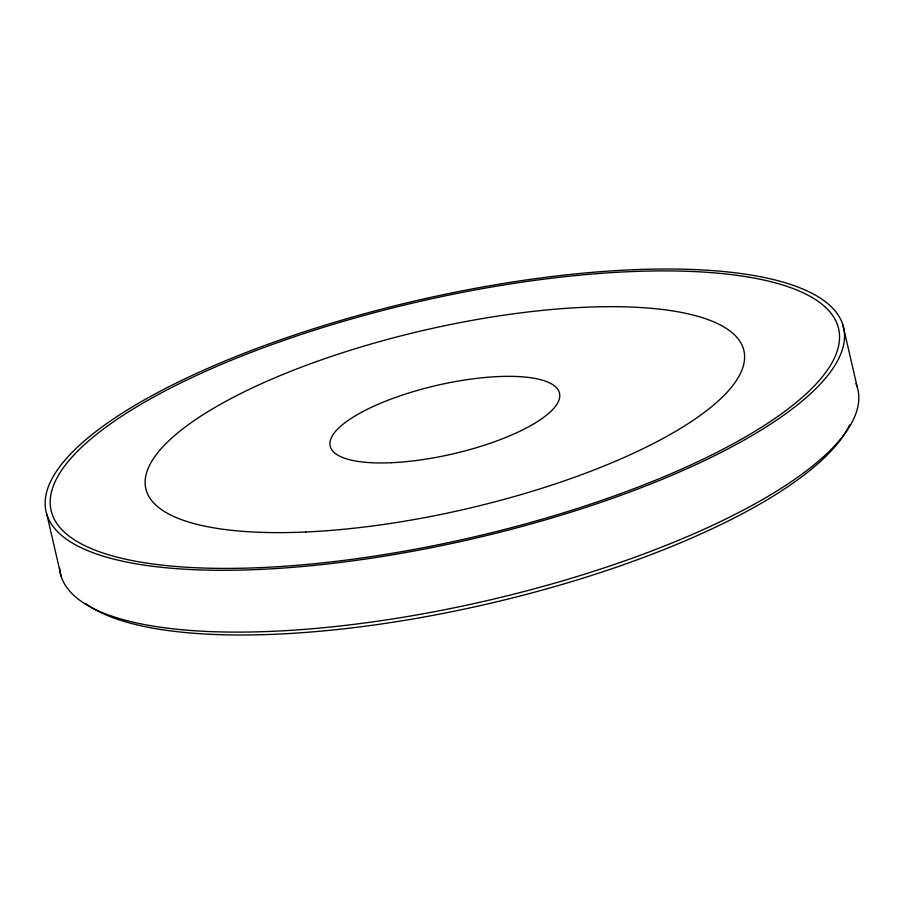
<?xml version="1.0" encoding="UTF-8"?>
<svg xmlns="http://www.w3.org/2000/svg" width="904" height="904" viewBox="0 0 904 904"><rect width="100%" height="100%" fill="white"/><g stroke="black" fill="none" stroke-linecap="round" stroke-linejoin="round"><path stroke-width="1.36" d="M842.912 325.067L857.184 386.901M46.816 514.229L61.088 576.063M855.952 383.488A409.218 122.368 -13 0 1 487.358 600.55A409.218 122.368 -13 0 1 59.551 567.78M849.658 424.869A404.099 120.842 -13 0 1 491.008 603.149A404.099 120.842 -13 0 1 85.518 603.488M305.812 531.993A306.908 91.779 -13 0 0 744.365 353.114A306.908 91.779 -13 0 0 284.41 373.849A306.908 91.779 -13 0 0 305.812 531.993M259.459 569.441A409.218 122.368 -13 0 0 844.2 330.932A409.218 122.368 -13 0 0 230.927 358.572A409.218 122.368 -13 0 0 259.459 569.441M261.776 567.565A404.099 120.842 -13 0 0 839.206 332.039A404.099 120.842 -13 0 0 233.605 359.34A404.099 120.842 -13 0 0 261.776 567.565M391.556 462.712A117.656 35.177 -13 0 0 559.678 394.144A117.656 35.177 -13 0 0 383.352 402.088A117.656 35.177 -13 0 0 391.556 462.712"/></g></svg>
